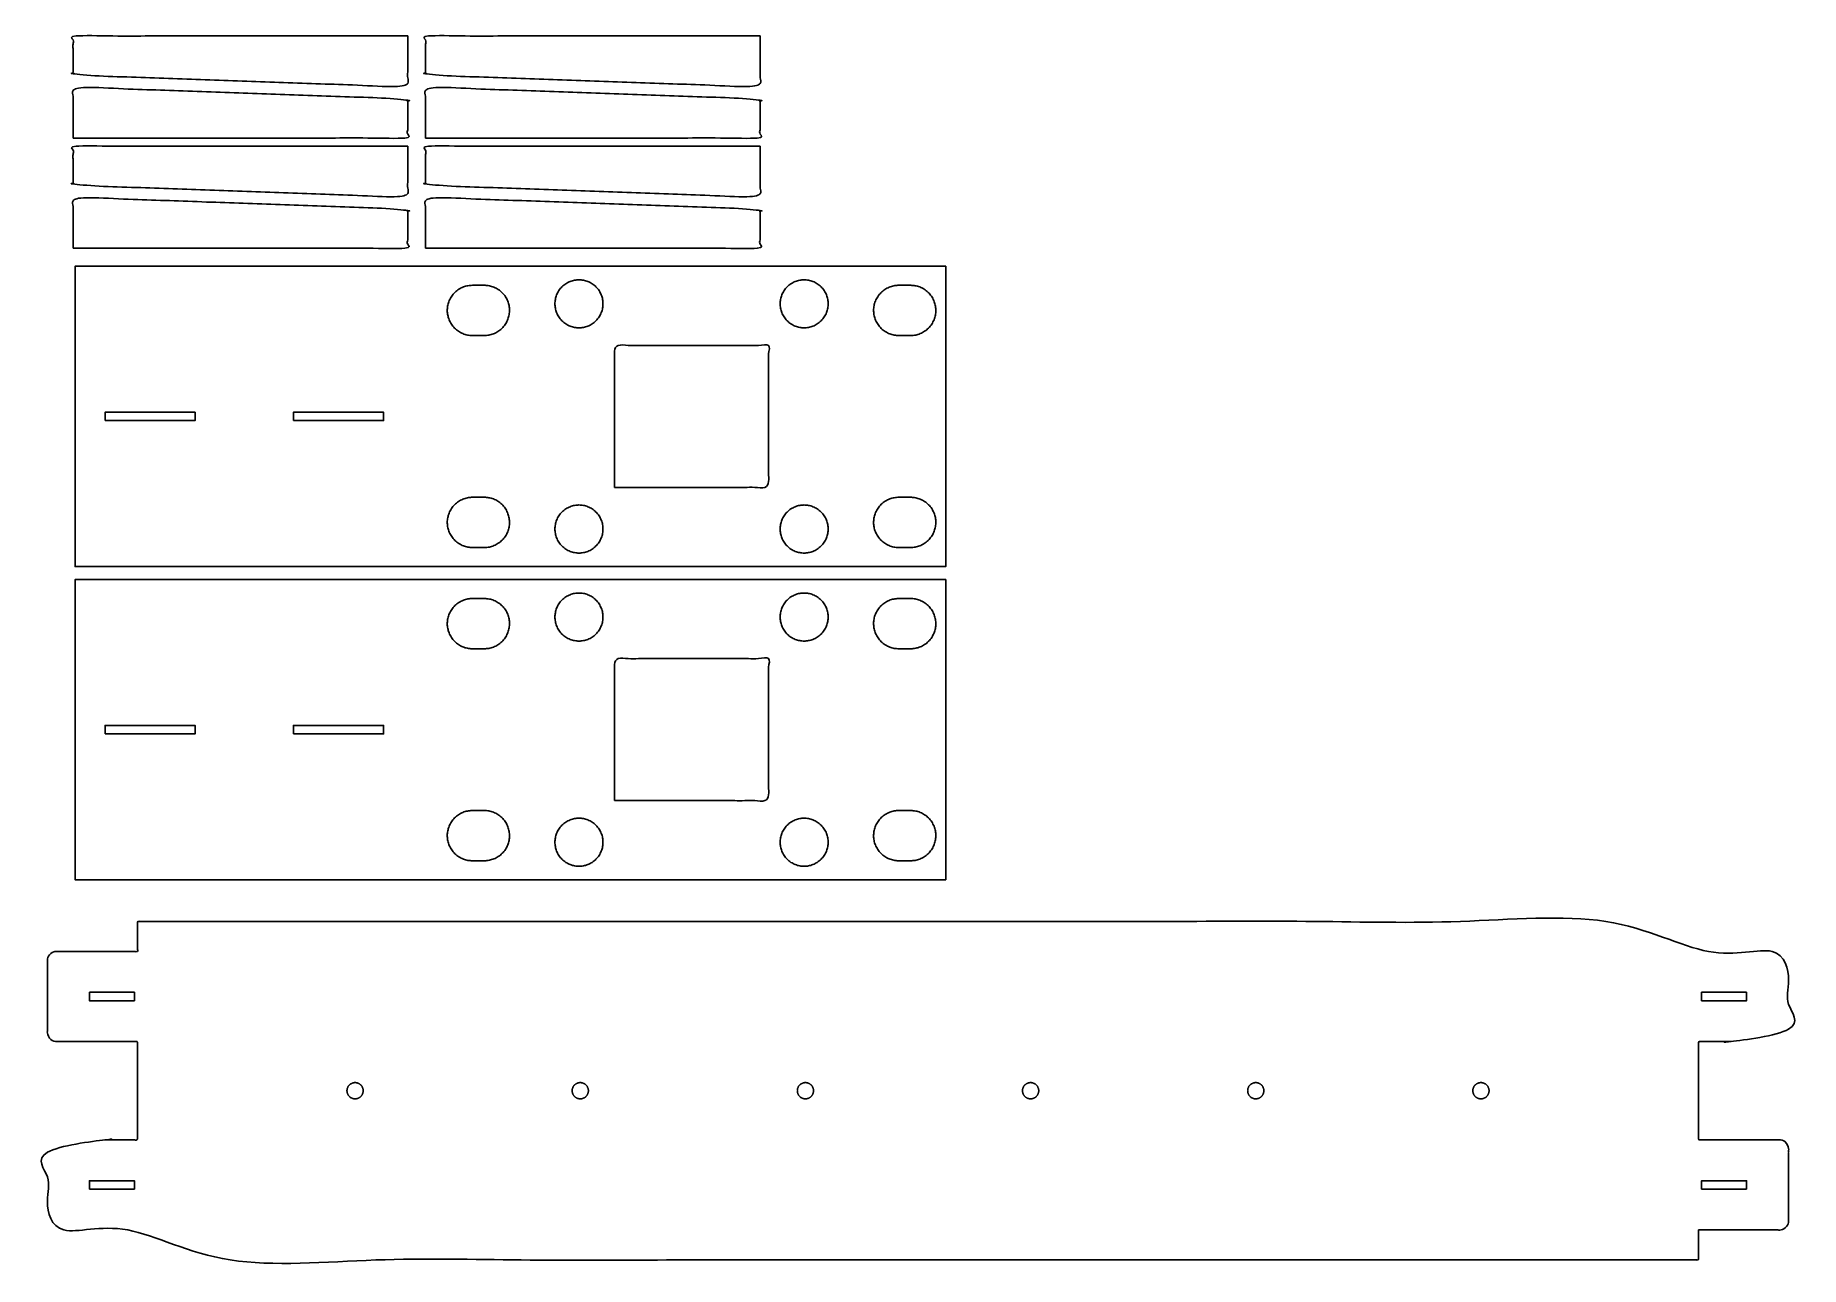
# Model space of a CAD drawing. Header units: millimetres. Extents: x 63 to 651, y 25 to 435.
import ezdxf

# ---------------------------------------------------------------- set-up
doc = ezdxf.new("R2010")
doc.units = ezdxf.units.MM
doc.header["$MEASUREMENT"] = 0
doc.layers.add('Work layer', color=254, linetype='Continuous', true_color=0xdddddd)

msp = doc.modelspace()

# ---------------------------------------------------------------- linework, layer by layer
at = {"layer": 'Work layer'}
for points in [[(366.62, 358.16), (76.62, 358.16), (76.62, 258.16), (366.62, 258.16)], [(86.62, 306.76), (116.62, 306.76), (116.62, 309.56), (86.62, 309.56)], [(149.37, 306.76), (179.37, 306.76), (179.37, 309.56), (149.37, 309.56)], [(366.62, 253.84), (76.62, 253.84), (76.62, 153.84), (366.62, 153.84)], [(86.62, 202.44), (116.62, 202.44), (116.62, 205.24), (86.62, 205.24)], [(149.37, 202.44), (179.37, 202.44), (179.37, 205.24), (149.37, 205.24)], [(81.4, 116.37), (81.4, 113.57), (96.4, 113.57), (96.4, 116.37)], [(633.4, 116.37), (633.4, 113.57), (618.4, 113.57), (618.4, 116.37)], [(81.4, 50.82), (81.4, 53.62), (96.4, 53.62), (96.4, 50.82)], [(633.4, 50.82), (633.4, 53.62), (618.4, 53.62), (618.4, 50.82)]]:
    msp.add_lwpolyline(points, close=True, dxfattribs=at)
for points, knots in [([(187.43, 434.86), (131.7, 434.86), (75.96, 434.86), (75.96, 428.36), (75.96, 421.86), (131.7, 419.86), (187.43, 417.86), (187.43, 426.36), (187.43, 434.86)], [0, 0, 0, 2.8, 2.8, 5.6, 5.6, 8.4, 8.4, 11.2, 11.2, 11.2]), ([(304.82, 434.86), (249.08, 434.86), (193.34, 434.86), (193.34, 428.36), (193.34, 421.86), (249.08, 419.86), (304.82, 417.86), (304.82, 426.36), (304.82, 434.86)], [0, 0, 0, 2.8, 2.8, 5.6, 5.6, 8.4, 8.4, 11.2, 11.2, 11.2]), ([(75.96, 400.87), (131.7, 400.87), (187.43, 400.87), (187.43, 407.37), (187.43, 413.87), (131.7, 415.87), (75.96, 417.87), (75.96, 409.37), (75.96, 400.87)], [0, 0, 0, 2.8, 2.8, 5.6, 5.6, 8.4, 8.4, 11.2, 11.2, 11.2]), ([(193.34, 400.87), (249.08, 400.87), (304.82, 400.87), (304.82, 407.37), (304.82, 413.87), (249.08, 415.87), (193.34, 417.87), (193.34, 409.37), (193.34, 400.87)], [0, 0, 0, 2.8, 2.8, 5.6, 5.6, 8.4, 8.4, 11.2, 11.2, 11.2]), ([(187.43, 398.15), (131.7, 398.15), (75.96, 398.15), (75.96, 391.65), (75.96, 385.15), (131.7, 383.15), (187.43, 381.15), (187.43, 389.65), (187.43, 398.15)], [0, 0, 0, 2.8, 2.8, 5.6, 5.6, 8.4, 8.4, 11.2, 11.2, 11.2]), ([(304.82, 398.15), (249.08, 398.15), (193.34, 398.15), (193.34, 391.65), (193.34, 385.15), (249.08, 383.15), (304.82, 381.15), (304.82, 389.65), (304.82, 398.15)], [0, 0, 0, 2.8, 2.8, 5.6, 5.6, 8.4, 8.4, 11.2, 11.2, 11.2]), ([(75.96, 364.16), (131.7, 364.16), (187.43, 364.16), (187.43, 370.66), (187.43, 377.16), (131.7, 379.16), (75.96, 381.16), (75.96, 372.66), (75.96, 364.16)], [0, 0, 0, 2.8, 2.8, 5.6, 5.6, 8.4, 8.4, 11.2, 11.2, 11.2]), ([(193.34, 364.16), (249.08, 364.16), (304.82, 364.16), (304.82, 370.66), (304.82, 377.16), (249.08, 379.16), (193.34, 381.16), (193.34, 372.66), (193.34, 364.16)], [0, 0, 0, 2.8, 2.8, 5.6, 5.6, 8.4, 8.4, 11.2, 11.2, 11.2]), ([(256.32, 284.51), (256.32, 308.16), (256.32, 331.81), (281.97, 331.81), (307.62, 331.81), (307.62, 308.16), (307.62, 284.51), (281.97, 284.51), (256.32, 284.51)], [3, 3, 3, 4, 4, 5, 5, 6, 6, 7, 7, 7]), ([(256.32, 180.19), (256.32, 203.84), (256.32, 227.49), (281.97, 227.49), (307.62, 227.49), (307.62, 203.84), (307.62, 180.19), (281.97, 180.19), (256.32, 180.19)], [3, 3, 3, 4, 4, 5, 5, 6, 6, 7, 7, 7])]:
    msp.add_open_spline(points, degree=2, knots=knots, dxfattribs=at)
for points, weights, knots in [([(236.47, 345.66), (236.47, 337.66), (244.47, 337.66), (252.47, 337.66), (252.47, 345.66), (252.47, 353.66), (244.47, 353.66), (236.47, 353.66), (236.47, 345.66)], [1, 0.707106781187, 1, 0.707106781187, 1, 0.707106781187, 1, 0.707106781187, 1], [0, 0, 0, 4.712389, 4.712389, 9.424778, 9.424778, 14.137167, 14.137167, 18.849556, 18.849556, 18.849556]), ([(311.47, 345.66), (311.47, 337.66), (319.47, 337.66), (327.47, 337.66), (327.47, 345.66), (327.47, 353.66), (319.47, 353.66), (311.47, 353.66), (311.47, 345.66)], [1, 0.707106781187, 1, 0.707106781187, 1, 0.707106781187, 1, 0.707106781187, 1], [0, 0, 0, 4.712389, 4.712389, 9.424778, 9.424778, 14.137167, 14.137167, 18.849556, 18.849556, 18.849556]), ([(208.97, 351.82), (210.97, 351.82), (212.97, 351.82), (221.33, 351.82), (221.33, 343.46), (221.33, 335.1), (212.97, 335.1), (210.97, 335.1), (208.97, 335.1), (200.61, 335.1), (200.61, 343.46), (200.61, 351.82), (208.97, 351.82)], [1, 1, 1, 0.707106781187, 1, 0.707106781187, 1, 1, 1, 0.707106781187, 1, 0.707106781187, 1], [0, 0, 0, 1.259611, 1.259611, 7.907681, 7.907681, 14.555751, 14.555751, 15.815362, 15.815362, 22.463432, 22.463432, 29.111503, 29.111503, 29.111503]), ([(354.97, 351.82), (352.97, 351.82), (350.97, 351.82), (342.61, 351.82), (342.61, 343.46), (342.61, 335.1), (350.97, 335.1), (352.97, 335.1), (354.97, 335.1), (363.33, 335.1), (363.33, 343.46), (363.33, 351.82), (354.97, 351.82)], [1, 1, 1, 0.707106781186, 1, 0.707106781186, 1, 1, 1, 0.707106781187, 1, 0.707106781187, 1], [0, 0, 0, 1.259611, 1.259611, 7.907681, 7.907681, 14.555751, 14.555751, 15.815362, 15.815362, 22.463432, 22.463432, 29.111503, 29.111503, 29.111503]), ([(208.97, 264.5), (210.97, 264.5), (212.97, 264.5), (221.33, 264.5), (221.33, 272.86), (221.33, 281.22), (212.97, 281.22), (210.97, 281.22), (208.97, 281.22), (200.61, 281.22), (200.61, 272.86), (200.61, 264.5), (208.97, 264.5)], [1, 1, 1, 0.707106781187, 1, 0.707106781187, 1, 1, 1, 0.707106781187, 1, 0.707106781187, 1], [0, 0, 0, 1.259611, 1.259611, 7.907681, 7.907681, 14.555751, 14.555751, 15.815362, 15.815362, 22.463432, 22.463432, 29.111503, 29.111503, 29.111503]), ([(236.47, 270.66), (236.47, 262.66), (244.47, 262.66), (252.47, 262.66), (252.47, 270.66), (252.47, 278.66), (244.47, 278.66), (236.47, 278.66), (236.47, 270.66)], [1, 0.707106781187, 1, 0.707106781187, 1, 0.707106781187, 1, 0.707106781187, 1], [0, 0, 0, 4.712389, 4.712389, 9.424778, 9.424778, 14.137167, 14.137167, 18.849556, 18.849556, 18.849556]), ([(311.47, 270.66), (311.47, 262.66), (319.47, 262.66), (327.47, 262.66), (327.47, 270.66), (327.47, 278.66), (319.47, 278.66), (311.47, 278.66), (311.47, 270.66)], [1, 0.707106781187, 1, 0.707106781187, 1, 0.707106781187, 1, 0.707106781187, 1], [0, 0, 0, 4.712389, 4.712389, 9.424778, 9.424778, 14.137167, 14.137167, 18.849556, 18.849556, 18.849556]), ([(354.97, 264.5), (352.97, 264.5), (350.97, 264.5), (342.61, 264.5), (342.61, 272.86), (342.61, 281.22), (350.97, 281.22), (352.97, 281.22), (354.97, 281.22), (363.33, 281.22), (363.33, 272.86), (363.33, 264.5), (354.97, 264.5)], [1, 1, 1, 0.707106781187, 1, 0.707106781187, 1, 1, 1, 0.707106781187, 1, 0.707106781187, 1], [0, 0, 0, 1.259611, 1.259611, 7.907681, 7.907681, 14.555751, 14.555751, 15.815362, 15.815362, 22.463432, 22.463432, 29.111503, 29.111503, 29.111503]), ([(208.97, 247.5), (210.97, 247.5), (212.97, 247.5), (221.33, 247.5), (221.33, 239.14), (221.33, 230.78), (212.97, 230.78), (210.97, 230.78), (208.97, 230.78), (200.61, 230.78), (200.61, 239.14), (200.61, 247.5), (208.97, 247.5)], [1, 1, 1, 0.707106781187, 1, 0.707106781187, 1, 1, 1, 0.707106781187, 1, 0.707106781187, 1], [0, 0, 0, 1.259611, 1.259611, 7.907681, 7.907681, 14.555751, 14.555751, 15.815362, 15.815362, 22.463432, 22.463432, 29.111503, 29.111503, 29.111503]), ([(236.47, 241.34), (236.47, 233.34), (244.47, 233.34), (252.47, 233.34), (252.47, 241.34), (252.47, 249.34), (244.47, 249.34), (236.47, 249.34), (236.47, 241.34)], [1, 0.707106781187, 1, 0.707106781187, 1, 0.707106781187, 1, 0.707106781187, 1], [0, 0, 0, 4.712389, 4.712389, 9.424778, 9.424778, 14.137167, 14.137167, 18.849556, 18.849556, 18.849556]), ([(311.47, 241.34), (311.47, 233.34), (319.47, 233.34), (327.47, 233.34), (327.47, 241.34), (327.47, 249.34), (319.47, 249.34), (311.47, 249.34), (311.47, 241.34)], [1, 0.707106781187, 1, 0.707106781187, 1, 0.707106781187, 1, 0.707106781187, 1], [0, 0, 0, 4.712389, 4.712389, 9.424778, 9.424778, 14.137167, 14.137167, 18.849556, 18.849556, 18.849556]), ([(354.97, 247.5), (352.97, 247.5), (350.97, 247.5), (342.61, 247.5), (342.61, 239.14), (342.61, 230.78), (350.97, 230.78), (352.97, 230.78), (354.97, 230.78), (363.33, 230.78), (363.33, 239.14), (363.33, 247.5), (354.97, 247.5)], [1, 1, 1, 0.707106781186, 1, 0.707106781186, 1, 1, 1, 0.707106781187, 1, 0.707106781187, 1], [0, 0, 0, 1.259611, 1.259611, 7.907681, 7.907681, 14.555751, 14.555751, 15.815362, 15.815362, 22.463432, 22.463432, 29.111503, 29.111503, 29.111503]), ([(208.97, 160.18), (210.97, 160.18), (212.97, 160.18), (221.33, 160.18), (221.33, 168.54), (221.33, 176.9), (212.97, 176.9), (210.97, 176.9), (208.97, 176.9), (200.61, 176.9), (200.61, 168.54), (200.61, 160.18), (208.97, 160.18)], [1, 1, 1, 0.707106781187, 1, 0.707106781187, 1, 1, 1, 0.707106781187, 1, 0.707106781187, 1], [0, 0, 0, 1.259611, 1.259611, 7.907681, 7.907681, 14.555751, 14.555751, 15.815362, 15.815362, 22.463432, 22.463432, 29.111503, 29.111503, 29.111503]), ([(354.97, 160.18), (352.97, 160.18), (350.97, 160.18), (342.61, 160.18), (342.61, 168.54), (342.61, 176.9), (350.97, 176.9), (352.97, 176.9), (354.97, 176.9), (363.33, 176.9), (363.33, 168.54), (363.33, 160.18), (354.97, 160.18)], [1, 1, 1, 0.707106781187, 1, 0.707106781187, 1, 1, 1, 0.707106781187, 1, 0.707106781187, 1], [0, 0, 0, 1.259611, 1.259611, 7.907681, 7.907681, 14.555751, 14.555751, 15.815362, 15.815362, 22.463432, 22.463432, 29.111503, 29.111503, 29.111503]), ([(236.47, 166.34), (236.47, 158.34), (244.47, 158.34), (252.47, 158.34), (252.47, 166.34), (252.47, 174.34), (244.47, 174.34), (236.47, 174.34), (236.47, 166.34)], [1, 0.707106781187, 1, 0.707106781187, 1, 0.707106781187, 1, 0.707106781187, 1], [0, 0, 0, 4.712389, 4.712389, 9.424778, 9.424778, 14.137167, 14.137167, 18.849556, 18.849556, 18.849556]), ([(311.47, 166.34), (311.47, 158.34), (319.47, 158.34), (327.47, 158.34), (327.47, 166.34), (327.47, 174.34), (319.47, 174.34), (311.47, 174.34), (311.47, 166.34)], [1, 0.707106781187, 1, 0.707106781187, 1, 0.707106781187, 1, 0.707106781187, 1], [0, 0, 0, 4.712389, 4.712389, 9.424778, 9.424778, 14.137167, 14.137167, 18.849556, 18.849556, 18.849556]), ([(617.4, 37.22), (630.9, 37.22), (644.4, 37.22), (647.4, 37.22), (647.4, 40.22), (647.4, 52.22), (647.4, 64.22), (647.4, 67.22), (644.4, 67.22), (630.9, 67.22), (617.4, 67.22), (617.4, 83.59), (617.4, 99.97), (630.9, 99.97), (644.4, 99.97), (647.4, 99.97), (647.4, 102.97), (647.4, 114.97), (647.4, 126.97), (647.4, 129.97), (644.4, 129.97), (630.9, 129.97), (617.4, 129.97), (617.4, 134.97), (617.4, 139.97), (357.4, 139.97), (97.4, 139.97), (97.4, 134.97), (97.4, 129.97), (83.9, 129.97), (70.4, 129.97), (67.4, 129.97), (67.4, 126.97), (67.4, 114.97), (67.4, 102.97), (67.4, 99.97), (70.4, 99.97), (83.9, 99.97), (97.4, 99.97), (97.4, 83.59), (97.4, 67.22), (83.9, 67.22), (70.4, 67.22), (67.4, 67.22), (67.4, 64.22), (67.4, 52.22), (67.4, 40.22), (67.4, 37.22), (70.4, 37.22), (83.9, 37.22), (97.4, 37.22), (97.4, 32.22), (97.4, 27.22), (357.4, 27.22), (617.4, 27.22), (617.4, 32.22), (617.4, 37.22)], [1, 1, 1, 0.707106781187, 1, 1, 1, 0.707106781187, 1, 1, 1, 1, 1, 1, 1, 0.707106781187, 1, 1, 1, 0.707106781187, 1, 1, 1, 1, 1, 1, 1, 1, 1, 1, 1, 0.707106781187, 1, 1, 1, 0.707106781187, 1, 1, 1, 1, 1, 1, 1, 0.707106781187, 1, 1, 1, 0.707106781187, 1, 1, 1, 1, 1, 1, 1, 1, 1], [-48.303192, -48.303192, -48.303192, 12.837155, 12.837155, 17.549544, 17.549544, 157.945898, 157.945898, 162.658287, 162.658287, 223.798634, 223.798634, 256.548634, 256.548634, 317.688982, 317.688982, 322.401371, 322.401371, 462.797724, 462.797724, 467.510113, 467.510113, 528.65046, 528.65046, 538.65046, 538.65046, 1054.65046, 1054.65046, 1064.65046, 1064.65046, 1125.790808, 1125.790808, 1130.503197, 1130.503197, 1270.89955, 1270.89955, 1275.611939, 1275.611939, 1336.752287, 1336.752287, 1369.502287, 1369.502287, 1430.642634, 1430.642634, 1435.355023, 1435.355023, 1575.751377, 1575.751377, 1580.463766, 1580.463766, 1641.604113, 1641.604113, 1651.604113, 1651.604113, 2167.604113, 2167.604113, 2177.604113, 2177.604113, 2177.604113]), ([(167.2, 83.59), (167.2, 80.89), (169.9, 80.89), (172.6, 80.89), (172.6, 83.59), (172.6, 86.29), (169.9, 86.29), (167.2, 86.29), (167.2, 83.59)], [1, 0.707106781187, 1, 0.707106781187, 1, 0.707106781187, 1, 0.707106781187, 1], [0, 0, 0, 4.24115, 4.24115, 8.4823, 8.4823, 12.72345, 12.72345, 16.9646, 16.9646, 16.9646]), ([(242.2, 83.59), (242.2, 80.89), (244.9, 80.89), (247.6, 80.89), (247.6, 83.59), (247.6, 86.29), (244.9, 86.29), (242.2, 86.29), (242.2, 83.59)], [1, 0.707106781187, 1, 0.707106781187, 1, 0.707106781187, 1, 0.707106781187, 1], [0, 0, 0, 4.24115, 4.24115, 8.4823, 8.4823, 12.72345, 12.72345, 16.9646, 16.9646, 16.9646]), ([(317.2, 83.59), (317.2, 80.89), (319.9, 80.89), (322.6, 80.89), (322.6, 83.59), (322.6, 86.29), (319.9, 86.29), (317.2, 86.29), (317.2, 83.59)], [1, 0.707106781187, 1, 0.707106781187, 1, 0.707106781187, 1, 0.707106781187, 1], [0, 0, 0, 4.24115, 4.24115, 8.4823, 8.4823, 12.72345, 12.72345, 16.9646, 16.9646, 16.9646]), ([(392.2, 83.59), (392.2, 80.89), (394.9, 80.89), (397.6, 80.89), (397.6, 83.59), (397.6, 86.29), (394.9, 86.29), (392.2, 86.29), (392.2, 83.59)], [1, 0.707106781187, 1, 0.707106781187, 1, 0.707106781187, 1, 0.707106781187, 1], [0, 0, 0, 4.24115, 4.24115, 8.4823, 8.4823, 12.72345, 12.72345, 16.9646, 16.9646, 16.9646]), ([(467.2, 83.59), (467.2, 80.89), (469.9, 80.89), (472.6, 80.89), (472.6, 83.59), (472.6, 86.29), (469.9, 86.29), (467.2, 86.29), (467.2, 83.59)], [1, 0.707106781187, 1, 0.707106781187, 1, 0.707106781187, 1, 0.707106781187, 1], [0, 0, 0, 4.24115, 4.24115, 8.4823, 8.4823, 12.72345, 12.72345, 16.9646, 16.9646, 16.9646]), ([(542.2, 83.59), (542.2, 80.89), (544.9, 80.89), (547.6, 80.89), (547.6, 83.59), (547.6, 86.29), (544.9, 86.29), (542.2, 86.29), (542.2, 83.59)], [1, 0.707106781187, 1, 0.707106781187, 1, 0.707106781187, 1, 0.707106781187, 1], [0, 0, 0, 4.24115, 4.24115, 8.4823, 8.4823, 12.72345, 12.72345, 16.9646, 16.9646, 16.9646])]:
    msp.add_rational_spline(points, weights, degree=2, knots=knots, dxfattribs=at)

doc.saveas('drawing.dxf')
